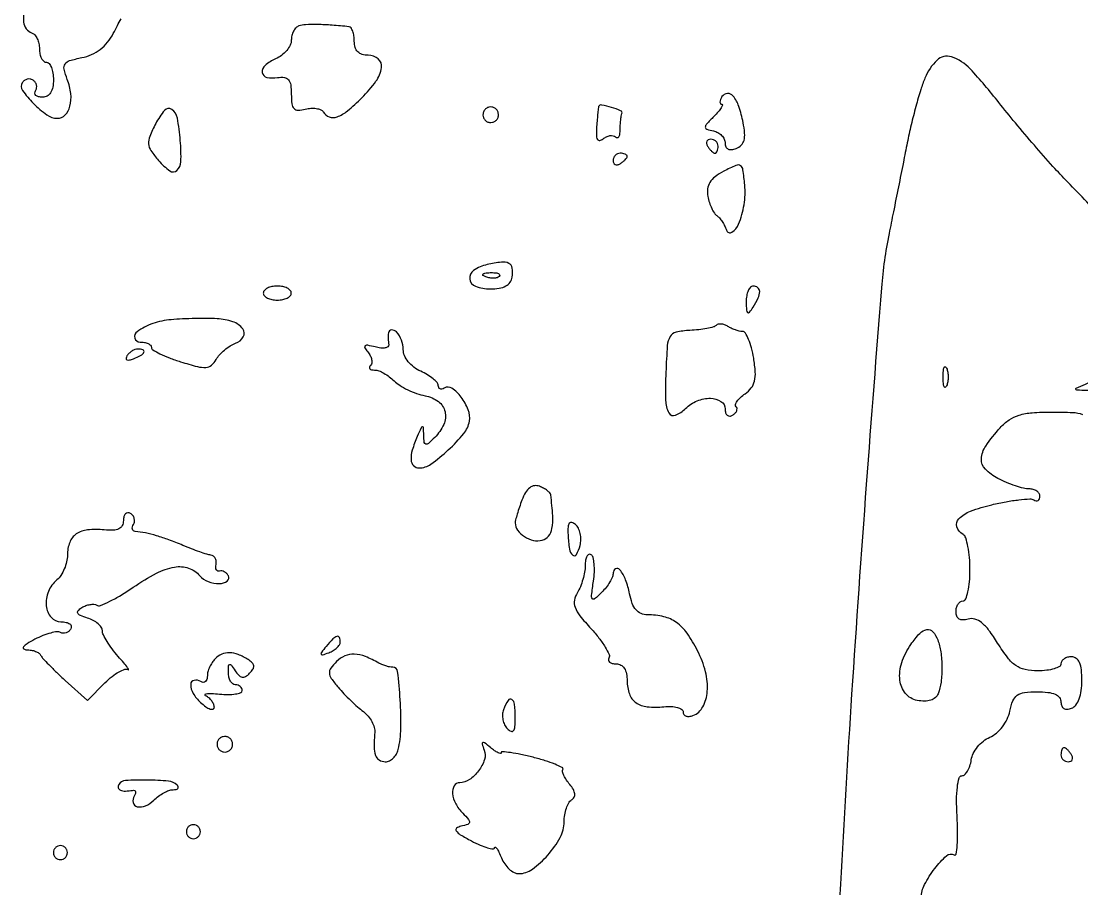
# Model space of a CAD drawing. Extents: x 0 to 5034, y 0 to 2560.
# Drawn here: x 1752.4 to 1904, y 840.8 to 964.9 of the extents above; entities that cross this region are included whole.
import ezdxf

# ---------------------------------------------------------------- set-up
doc = ezdxf.new("R2010")
doc.units = 0

msp = doc.modelspace()

# ---------------------------------------------------------------- linework, layer by layer
for points in [[(1752.996914, 968.230193, 0.071361), (1752.734789, 964.75078, 0.304347), (1753.945544, 963.184819, -0.138842), (1754.349312, 962.909965, -0.065602), (1754.690254, 962.373561, -0.057483), (1754.92172, 961.675864, -0.051418), (1755, 960.916667, 0.050201), (1755.073823, 960.183242, 0.070178), (1755.29375, 959.563021, 0.090315), (1755.61825, 959.145793, 0.184457), (1756, 959, -0.226478), (1756.382936, 958.817169, -0.074992), (1756.70625, 958.265625, -0.057076), (1756.926884, 957.457356, -0.038131), (1757, 956.5, -0.046667), (1756.900474, 955.435988, -0.093033), (1756.594098, 954.650894, -0.12462), (1756.097164, 954.173602, -0.130045), (1755.440983, 954, -0.06068), (1754.885513, 954.067661, -0.129571), (1754.50893, 954.273452, -0.191518), (1754.36763, 954.57792, -0.153598), (1754.457295, 954.930902, 0.100828), (1754.604475, 955.330874, 0.098348), (1754.585377, 955.760315, 0.097513), (1754.403043, 956.152776, 0.097277), (1754.08541, 956.447214, 0.100061), (1753.678771, 956.597548, 0.09818), (1753.242754, 956.579629, 0.097701), (1752.844863, 956.396382, 0.098025), (1752.546924, 956.075925, 0.301191), (1752.581663, 954.974273, 0.041197), (1754.138263, 953.122338, 0.042795), (1756.068723, 951.483278, 0.155845), (1757.581573, 951, 0.204081), (1758.680706, 951.468122, 0.129996), (1759.365699, 952.701431, 0.091995), (1759.483503, 954.512002, 0.061282), (1758.986116, 956.536518, -0.031413), (1758.528954, 958.011701, -0.208726), (1758.659124, 958.752968, -0.177138), (1759.310228, 959.232483, -0.02169), (1761.057623, 959.661525, 0.055997), (1762.450921, 960.106719, 0.058545), (1763.688211, 960.845205, 0.057749), (1764.734472, 961.860609, 0.051983), (1765.563716, 963.123213, -0.001266), (1766.142908, 964.236331, -0.001832), (1766.660748, 965.216659, -0.000932)], [(1907.414947, 936.184616, 0.004675), (1901.960414, 941.866381, -0.010501), (1899.845068, 944.121878, -0.004911), (1897.196959, 947.125848, -0.004863), (1894.480458, 950.331614, -0.006795), (1892.119133, 953.25372, 0.020193), (1888.02697, 958.049042, 0.126732), (1885.341794, 959.777184, 0.279434), (1883.292904, 959.30774, 0.102833), (1881.559348, 956.75, 0.022745), (1880.963397, 955.092835, 0.008242), (1880.264615, 952.692187, 0.008154), (1879.584926, 950.035428, 0.00962), (1879.031478, 947.5, -0.00032), (1878.47479, 944.700831, -0.000166), (1877.776273, 941.20625, -0.000165), (1877.05635, 937.616921, -0.000251), (1876.428483, 934.5, 0.029991), (1875.344473, 926.769473, 0.001218), (1873.176855, 898.643622, 0.002374), (1871.084128, 868.681639, 0.003183), (1869.488951, 841.5, -0.003994), (1868.774628, 829.65658, -0.001269)], [(1881.033269, 839.564451, -0.115799), (1881.507641, 841.439773, -0.044191), (1882.963199, 843.727457, -0.0427), (1884.643772, 845.566778, -0.337321), (1885.722063, 845.668925, 0.530269), (1886.007977, 845.796235, 0.023994), (1886.171952, 847.06264, 0.022609), (1886.235921, 848.85995, 0.011915), (1886.161179, 851.092642, -0.013717), (1886.08882, 853.515214, -0.029285), (1886.193831, 855.384185, -0.034028), (1886.433917, 856.683555, -0.342541), (1886.841628, 857, 0.19049), (1887.255353, 857.163556, 0.07039), (1887.655356, 857.660938, 0.056893), (1887.983117, 858.388827, 0.042113), (1888.180449, 859.25, -0.081637), (1888.473708, 860.184793, -0.053794), (1889.087247, 861.132812, -0.052693), (1889.90802, 861.950695, -0.067896), (1890.81869, 862.5, 0.074045), (1891.772139, 863.091141, 0.053525), (1892.63585, 863.998006, 0.052268), (1893.307822, 865.094901, 0.061477), (1893.69369, 866.25, -0.045314), (1894.131452, 867.716078, -0.14594), (1894.757274, 868.505088, -0.124312), (1895.778625, 868.89308, -0.02893), (1897.625, 869, -0.027497), (1899.14129, 868.916549, -0.075259), (1900.175479, 868.641214, -0.124344), (1900.777081, 868.176376, -0.167934), (1901, 867.531385, 0.094119), (1901.106211, 866.972145, 0.166113), (1901.407358, 866.617923, 0.151899), (1901.885039, 866.503306, 0.075244), (1902.5, 866.638374, 0.140603), (1903.120783, 867.106176, 0.071188), (1903.597068, 867.970794, 0.056009), (1903.900413, 869.161436, 0.034405), (1904, 870.606989, 0.026943), (1903.916766, 872.150476, 0.07728), (1903.639479, 873.184498, 0.12907), (1903.165576, 873.779028, 0.161662), (1902.5, 874, 0.064853), (1901.926543, 873.925306, 0.082425), (1901.440625, 873.70625, 0.098894), (1901.115568, 873.381354, 0.148195), (1901, 873, -0.269155), (1900.776499, 872.614888, -0.056254), (1900.030927, 872.29375, -0.044915), (1898.965005, 872.072621, -0.028704), (1897.701028, 872, -0.049213), (1895.873919, 872.180271, -0.10201), (1894.559574, 872.735982, -0.080811), (1893.386661, 873.861092, -0.022731), (1891.951028, 875.96194, 0.021405), (1890.714809, 877.781309, 0.061603), (1889.662542, 878.882524, 0.098568), (1888.69781, 879.395335, 0.147505), (1887.75, 879.394552, -0.060935), (1886.991388, 879.262765, -0.147474), (1886.444699, 879.398028, -0.171553), (1886.115016, 879.792947, -0.089188), (1886, 880.432612, -0.061935), (1886.074524, 881.031939, -0.08029), (1886.29375, 881.53958, -0.097848), (1886.618616, 881.879355, -0.154397), (1887, 882, 0.308946), (1887.388352, 882.26528, 0.037703), (1887.70625, 883.304539, 0.03416), (1887.927706, 884.738865, 0.021227), (1888, 886.440983, 0.02093), (1887.926887, 888.186816, 0.027868), (1887.70625, 889.758975, 0.027581), (1887.388891, 891.000298, 0.179846), (1887, 891.5, -0.176816), (1886.136142, 892.596658, -0.279039), (1886.397764, 893.729091, -0.111718), (1888.075721, 894.821267, -0.030327), (1891.126176, 895.744385, -0.012807), (1893.153313, 896.171389, -0.017385), (1895.003223, 896.445736, -0.014376), (1896.529887, 896.573836, -0.153319), (1897.126176, 896.422019, 0.098616), (1897.459389, 896.297745, 0.175856), (1897.743314, 896.351693, 0.16962), (1897.93341, 896.577918, 0.090947), (1898, 896.940983, 0.144767), (1897.880568, 897.344833, 0.099384), (1897.544787, 897.688914, 0.083606), (1897.04272, 897.920794, 0.066558), (1896.45034, 898, -0.06257), (1895.66043, 898.099237, -0.018926), (1894.499339, 898.442941, -0.018637), (1893.214845, 898.930708, -0.019269), (1891.984751, 899.507886, -0.080217), (1890.194749, 900.833236, -0.207942), (1889.636218, 902.302271, -0.140687), (1890.257763, 904.139277, -0.031784), (1892.323326, 906.75, -0.059237), (1893.602746, 907.871168, -0.076199), (1895.009721, 908.549307, -0.056086), (1896.872169, 908.897792, -0.018231), (1899.674314, 909, -0.01035), (1902.699043, 908.937381, -0.079629), (1904.084289, 908.656115, -0.189981)]]:
    msp.add_lwpolyline(points, format="xyb")
for points in [[(1792.087565, 964.195855, 0.121805), (1791.671553, 963.932615, 0.068819), (1791.319472, 963.44646, 0.062146), (1791.08107, 962.823016, 0.06035), (1791, 962.153795, -0.114015), (1790.834707, 961.438347, -0.061767), (1790.339062, 960.677652, -0.056639), (1789.610452, 959.989588, -0.057612), (1788.75, 959.487128, 0.071589), (1787.257471, 958.558917, 0.250427), (1786.850121, 957.541202, 0.325441), (1787.483216, 956.84686, 0.090487), (1789.045448, 956.812858, -0.070357), (1790.009373, 956.83044, -0.191861), (1790.596828, 956.508475, -0.140755), (1790.912266, 955.784, -0.032756), (1791, 954.446227, 0.028689), (1791.079751, 953.057474, 0.159516), (1791.387736, 952.387859, 0.216123), (1791.971489, 952.142677, 0.056991), (1792.999004, 952.289489, -0.046215), (1793.805232, 952.422423, -0.054994), (1794.575304, 952.392509, -0.064046), (1795.198685, 952.21553, -0.15438), (1795.558021, 951.90612, 0.169011), (1796.434741, 951.193716, 0.176265), (1797.54701, 951.195316, 0.08667), (1799.029593, 952.050679, 0.022303), (1801.076923, 953.923077, 0.039431), (1803.099277, 956.292302, 0.119821), (1803.897325, 958.23791, 0.259842), (1803.436057, 959.472, 0.178011), (1802, 960, -0.072254), (1801.126841, 960.126841, -0.124864), (1800.5, 960.5, -0.124864), (1800.126841, 961.126841, -0.072254), (1800, 962, 0.035519), (1799.945106, 962.77177, 0.05101), (1799.779687, 963.436365, 0.063583), (1799.53797, 963.908852, 0.219168), (1799.25, 964.081242, 0.009024), (1796.821847, 964.300009, 0.013952), (1794.71773, 964.392446, 0.014669), (1793.032557, 964.369973, 0.069884)], [(1852.553851, 954.087132, 0.040773), (1852.340843, 953.669941, 0.088347), (1852.264526, 953.319345, 0.16528), (1852.331865, 953.093273, 0.243048), (1852.512412, 953, -0.500555), (1852.615187, 952.862712, -0.071012), (1852.443595, 952.485937, -0.037117), (1852.021035, 951.922337, -0.016967), (1851.392836, 951.25, 0.010274), (1850.35032, 950.163749, 0.179355), (1850.167563, 949.718352, 0.33514), (1850.378138, 949.418546, 0.030371), (1851.321407, 949.176676, -0.076053), (1851.962829, 948.948266, -0.075962), (1852.506913, 948.538461, -0.081618), (1852.87306, 948.015414, -0.112438), (1853, 947.458061, 0.10465), (1853.112859, 946.924745, 0.176238), (1853.426252, 946.598935, 0.143678), (1853.93092, 946.512033, 0.062965), (1854.596218, 946.675296, 0.106772), (1855.309582, 947.141799, 0.13044), (1855.704093, 947.831627, 0.08676), (1855.793068, 948.851785, 0.027834), (1855.577468, 950.362661, 0.031362), (1854.95675, 952.695074, 0.090019), (1854.152927, 954.158261, 0.235755), (1853.322787, 954.534801, 0.250022)], [(1771.618579, 950.229307, 0.02095), (1770.765289, 948.394747, 0.118841), (1770.598155, 947.338195, 0.131531), (1770.94027, 946.374864, 0.027918), (1772.039824, 944.954082, 0.054978), (1773.644084, 943.470011, 0.359438), (1774.661681, 943.524464, 0.204031), (1775.228281, 944.777448, 0.025944), (1775.138279, 947.803637, 0.025072), (1774.711167, 951.026865, 0.198939), (1773.910645, 952.263165, 0.385549), (1772.888438, 952.126868, 0.056314)], [(1818.552786, 952.08541, 0.099038), (1818.401684, 951.679226, 0.097945), (1818.417584, 951.244476, 0.097945), (1818.597789, 950.848514, 0.099038), (1818.91459, 950.552786, 0.099038), (1819.320774, 950.401684, 0.097945), (1819.755524, 950.417584, 0.097945), (1820.151486, 950.597789, 0.099038), (1820.447214, 950.91459, 0.099038), (1820.598316, 951.320774, 0.097945), (1820.582416, 951.755524, 0.097945), (1820.402211, 952.151486, 0.099038), (1820.08541, 952.447214, 0.099038), (1819.679226, 952.598316, 0.097945), (1819.244476, 952.582416, 0.097945), (1818.848514, 952.402211, 0.099038)], [(1834.918758, 952.661516, 0.090894), (1834.881375, 952.5338, 0.001362), (1834.802878, 951.7572, 0.003638), (1834.720562, 950.852494, 0.00239), (1834.638355, 949.809804, 0.020302), (1834.597779, 948.591776, 0.119597), (1834.751859, 947.976455, 0.33212), (1835.077371, 947.820795, 0.125012), (1835.561606, 948.051128, -0.060998), (1836.039829, 948.358248, -0.074285), (1836.547595, 948.515729, -0.088072), (1837.00551, 948.505081, -0.147674), (1837.342009, 948.324657, 0.207794), (1837.589508, 948.227052, 0.244364), (1837.806715, 948.349535, 0.107049), (1837.954785, 948.737347, 0.037878), (1838, 949.333333, -0.013387), (1838.018373, 950.019431, -0.013436), (1838.073437, 950.702726, -0.013365), (1838.153318, 951.295232, -0.051055), (1838.25, 951.654671, 0.40185), (1838.072459, 952.075277, 0.028424), (1836.759604, 952.55502, 0.027663), (1835.37923, 952.890191, 0.333513)], [(1850.5, 947, 0.029505), (1850.768994, 946.617226, 0.035638), (1851.066025, 946.29375, 0.038439), (1851.34829, 946.065539, 0.151918), (1851.559017, 946, 0.210953), (1851.727648, 946.07446, 0.081139), (1851.870461, 946.29375, 0.061769), (1851.967655, 946.617151, 0.042167), (1852, 947, 0.105053), (1851.918938, 947.381556, 0.099167), (1851.688914, 947.70625, 0.09642), (1851.345238, 947.923877, 0.093332), (1850.940983, 948, 0.108972), (1850.586039, 947.921712, 0.182303), (1850.3746, 947.70625, 0.161196), (1850.343488, 947.3821, 0.082592)], [(1837, 944.940983, 0.108972), (1837.078288, 944.586039, 0.182303), (1837.29375, 944.3746, 0.161196), (1837.6179, 944.343488, 0.082592), (1838, 944.5, 0.029505), (1838.382774, 944.768994, 0.035638), (1838.70625, 945.066025, 0.038439), (1838.934461, 945.34829, 0.151918), (1839, 945.559017, 0.210953), (1838.92554, 945.727648, 0.081139), (1838.70625, 945.870461, 0.061769), (1838.382849, 945.967655, 0.042167), (1838, 946, 0.105053), (1837.618444, 945.918938, 0.099167), (1837.29375, 945.688914, 0.09642), (1837.076123, 945.345238, 0.093332)], [(1852.807742, 943.415325, 0.039538), (1851.568417, 942.631388, 0.091169), (1850.823016, 941.824672, 0.110899), (1850.497224, 940.912914, 0.078295), (1850.534316, 939.821812, 0.030612), (1850.758992, 938.947232, 0.03173), (1851.086702, 938.11738, 0.03347), (1851.461889, 937.44102, 0.10449), (1851.82663, 937.073495, -0.070892), (1852.196042, 936.747844, -0.031767), (1852.585229, 936.228621, -0.030648), (1852.933588, 935.617974, -0.036387), (1853.182502, 935.002663, 0.489299), (1853.98237, 934.711567, 0.157159), (1854.935859, 935.848292, 0.057259), (1855.714194, 938.641096, 0.062173), (1855.807841, 941.459345, 0.012038), (1855.556684, 943.632856, 0.216783), (1855.189743, 944.21031, 0.254554), (1854.549295, 944.261166, 0.016426)], [(1818.987452, 930.071608, 0.089676), (1817.057926, 929.249971, 0.285132), (1816.493783, 928.032224, 0.28103), (1817.333954, 926.970905, 0.088544), (1819.412009, 926.6, 0.038263), (1820.722788, 926.700456, 0.085076), (1821.669286, 927.016977, 0.115969), (1822.274599, 927.5515, 0.118244), (1822.572942, 928.296029, 0.074146), (1822.569981, 929.587149, 0.244894), (1822.083839, 930.252995, 0.147243), (1821.029333, 930.431214, 0.024688)], [(1820.729167, 928.395833, -0.126455), (1820.402231, 928.202593, -0.060344), (1819.916927, 928.123424, -0.05415), (1819.359369, 928.160852, -0.051402), (1818.8125, 928.316886, -0.054073), (1818.395823, 928.538436, -0.470617), (1818.37858, 928.720685, -0.168741), (1818.670344, 928.862007, -0.018894), (1819.416667, 928.921053, -0.028489), (1820.112848, 928.910055, -0.077125), (1820.592839, 928.799335, -0.208169), (1820.77538, 928.614691, -0.296942)], [(1787, 926, 0.191087), (1787.151477, 925.618118, 0.088204), (1787.5875, 925.29375, 0.068025), (1788.234582, 925.073693, 0.048028), (1789, 925, 0.048028), (1789.765418, 925.073693, 0.068025), (1790.4125, 925.29375, 0.088204), (1790.848523, 925.618118, 0.191087), (1791, 926, 0.191087), (1790.848523, 926.381882, 0.088204), (1790.4125, 926.70625, 0.068025), (1789.765418, 926.926307, 0.048028), (1789, 927, 0.048028), (1788.234582, 926.926307, 0.068025), (1787.5875, 926.70625, 0.088204), (1787.151477, 926.381882, 0.191087)], [(1856.015313, 924.75, 0.011293), (1856.050422, 923.555791, 0.220444), (1856.218347, 923.237851, 0.409657), (1856.479509, 923.271114, 0.023197), (1857, 924, 0.031558), (1857.729028, 925.301377, 0.112355), (1857.939692, 926.227035, 0.234725), (1857.667076, 926.775753, 0.163584), (1857, 927, 0.210568), (1856.618823, 926.832025, 0.082215), (1856.298248, 926.339062, 0.062416), (1856.082804, 925.611405, 0.042523)], [(1773.826112, 922.194172, 0.062087), (1771.205193, 921.643574, 0.073039), (1768.953297, 920.480066, 0.314738), (1768.631905, 919.566365, 0.33672), (1769.377555, 919, -0.044673), (1769.99861, 918.9444, -0.064524), (1770.523407, 918.777772, -0.084417), (1770.878176, 918.53258, -0.202089), (1771, 918.243479, 0.263946), (1771.204837, 917.882483, 0.020087), (1772.226889, 917.326275, 0.023472), (1773.576174, 916.737778, 0.015458), (1775.176645, 916.183433, 0.011641), (1777.578997, 915.494608, 0.079886), (1778.798953, 915.376486, 0.160526), (1779.593592, 915.695022, 0.090498), (1780.262049, 916.503771, -0.056957), (1780.746227, 917.176279, -0.034675), (1781.45429, 917.854242, -0.034406), (1782.260618, 918.436703, -0.050663), (1783.044614, 918.8208, 0.175578), (1784.13035, 919.738883, 0.300689), (1784.05861, 920.877566, 0.149796), (1782.64431, 921.900803, 0.068514), (1780.385203, 922.340254, 0.013079), (1779.018737, 922.380103, 0.006317), (1777.268324, 922.363238, 0.006259), (1775.443348, 922.299729, 0.008938)], [(1804.881579, 920.309017, 0.027366), (1804.847673, 919.935902, 0.015289), (1804.845241, 919.479804, 0.015217), (1804.871025, 919.017162, 0.023832), (1804.924169, 918.622231, -0.281878), (1804.813109, 918.334258, -0.121919), (1804.421084, 918.163603, -0.070185), (1803.779309, 918.145762, -0.035873), (1802.985439, 918.293557, 0.015035), (1801.934909, 918.534782, 0.200736), (1801.554727, 918.457491, 0.400292), (1801.497102, 918.190418, 0.035944), (1801.934173, 917.579316, -0.054018), (1802.286413, 917.047265, -0.069199), (1802.481374, 916.493801, -0.084569), (1802.496919, 916.004648, -0.163543), (1802.324657, 915.657991, 0.125052), (1802.176146, 915.408306, 0.258099), (1802.223642, 915.193285, 0.160209), (1802.474879, 915.04591, 0.053247), (1802.904762, 915, -0.091405), (1803.488294, 914.892426, -0.035684), (1804.234217, 914.54495, -0.033838), (1805.007817, 914.043699, -0.03572), (1805.691964, 913.450893, 0.056772), (1806.490777, 912.815457, 0.027799), (1807.631864, 912.187667, 0.027158), (1808.904531, 911.659933, 0.035362), (1810.120536, 911.325893, -0.109692), (1812.014265, 910.489489, -0.179195), (1812.967488, 909.040111, -0.164359), (1812.787179, 907.218803, -0.090474), (1811.5, 905.357143, -0.013253), (1810.607896, 904.511117, -0.237917), (1810.238286, 904.410714, -0.322217), (1810.012024, 904.655809, -0.020871), (1809.929715, 905.678571, 0.007535), (1809.871022, 906.771734, 0.45013), (1809.731262, 906.879347, 0.24412), (1809.540802, 906.728877, 0.004357), (1809, 905.5, 0.028254), (1808.287634, 903.544602, 0.087317), (1808.121779, 902.153643, 0.177572), (1808.475073, 901.33405, 0.206174), (1809.25, 901.001221, 0.155983), (1810.953909, 901.547876, 0.032), (1813.434193, 903.569636, 0.032852), (1815.648722, 905.912539, 0.133204), (1816.454133, 907.684066, 0.13356), (1816.283391, 909.324829, 0.069952), (1815.275695, 911.130952, 0.079848), (1813.958401, 912.39014, 0.297614), (1812.866353, 912.417402, -0.080405), (1812.535227, 912.280086, -0.158684), (1812.254491, 912.303185, -0.183864), (1812.068123, 912.480499, -0.112122), (1812, 912.780468, 0.184244), (1811.839646, 913.200865, 0.039559), (1811.265625, 913.749639, 0.036357), (1810.457176, 914.316073, 0.027745), (1809.5, 914.818046, -0.05657), (1808.518195, 915.407297, -0.059773), (1807.713595, 916.192137, -0.065503), (1807.180386, 917.066511, -0.104576), (1807, 917.919544, 0.092682), (1806.749469, 919.259502, 0.089153), (1806.03035, 920.439006, 0.230544), (1805.335765, 920.726376, 0.355022)], [(1851.722413, 921.38908, -0.13205), (1851.32964, 921.162721, -0.017588), (1850.388175, 920.947178, -0.019356), (1849.22947, 920.770651, -0.015159), (1847.96186, 920.666266, 0.039292), (1845.988278, 920.407463, 0.212935), (1845.135485, 919.787589, 0.113394), (1844.740856, 918.497402, 0.008032), (1844.532757, 914.713945, 0.014825), (1844.495327, 910.661127, 0.119041), (1844.966661, 908.870465, 0.382348), (1845.901847, 908.533271, 0.100602), (1847.347952, 909.490809, -0.098424), (1848.993436, 910.590606, -0.100785), (1850.920414, 910.965352, -0.141002), (1852.407597, 910.523223, -0.255786), (1853, 909.440983, 0.071554), (1853.078801, 908.893156, 0.147104), (1853.313294, 908.533553, 0.189169), (1853.661159, 908.415595, 0.127326), (1854.066531, 908.541119, 0.060998), (1854.433079, 908.834764, 0.095267), (1854.655219, 909.171195, 0.127356), (1854.700921, 909.494888, 0.169679), (1854.572893, 909.760441, -0.275966), (1854.494824, 910.070222, -0.078804), (1854.718958, 910.535472, -0.055374), (1855.190635, 911.076679, -0.033084), (1855.856759, 911.612223, 0.074237), (1856.737256, 912.447777, 0.107127), (1857.202566, 913.411188, 0.076454), (1857.312452, 914.717982, 0.023108), (1857.083434, 916.701918, 0.023651), (1856.775447, 918.158112, 0.035423), (1856.358656, 919.388812, 0.038772), (1855.901991, 920.2771, 0.256102), (1855.483037, 920.515313, -0.053331), (1855.027042, 920.571285, -0.025942), (1854.462552, 920.733956, -0.025388), (1853.886687, 920.966108, -0.033331), (1853.38948, 921.238126, 0.055166), (1852.92339, 921.467326, 0.064213), (1852.44169, 921.574313, 0.074788), (1852.01787, 921.549281, 0.145286)], [(1767.507079, 917.011454, 0.1144), (1767.393111, 916.674071, 0.32948), (1767.512472, 916.474315, 0.155351), (1767.868281, 916.443138, 0.036408), (1768.448062, 916.618443, 0.029964), (1769.51997, 917.105273, 0.168622), (1769.942608, 917.558518, 0.444011), (1769.798253, 917.882327, 0.079093), (1769.059017, 918, 0.088797), (1768.65395, 917.927491, 0.053277), (1768.21498, 917.709615, 0.051183), (1767.810572, 917.389589, 0.061454)], [(1884.662281, 912.75, -0.174857), (1884.474999, 912.540618, -0.447206), (1884.306058, 912.601562, -0.078554), (1884.189089, 913.10856, -0.017491), (1884.157895, 914, -0.017491), (1884.189089, 914.89144, -0.078554), (1884.306058, 915.398438, -0.447206), (1884.474999, 915.459382, -0.174857), (1884.662281, 915.25, -0.057986), (1884.818615, 914.679992, -0.037979), (1884.87034, 914, -0.037979), (1884.818615, 913.320008, -0.057986)], [(1907, 913, -0.213708), (1906.831198, 912.623102, -0.084397), (1906.339062, 912.314396, -0.063338), (1905.611453, 912.116676, -0.042539), (1904.75, 912.070285, -0.003386), (1903.261086, 912.12689, -0.326773), (1903.104278, 912.252774, -0.368608), (1903.185338, 912.423348, -0.003751), (1904.5, 913, -0.001455), (1905.284381, 913.334359, -0.002049), (1905.985937, 913.627618, -0.001191), (1906.579165, 913.871091, -0.028259), (1906.75, 913.929715, -0.352125), (1906.846243, 913.888676, -0.057039), (1906.926563, 913.685604, -0.042003), (1906.982054, 913.378436, -0.023697)], [(1823.967987, 896.4158, 0.008754), (1823.597373, 895.387148, 0.010352), (1823.284346, 894.401811, 0.009309), (1823.053694, 893.562792, 0.062497), (1823, 893.1349, 0.16014), (1823.341739, 892.095261, 0.092458), (1824.313712, 891.187526, 0.08728), (1825.607654, 890.651517, 0.119155), (1826.864758, 890.674884, 0.161841), (1827.76462, 891.260181, 0.122436), (1828.258632, 892.338597, 0.06285), (1828.36796, 894.147448, 0.015129), (1828.081242, 897.143011, 0.156532), (1827.947357, 897.43021, 0.043093), (1827.573836, 897.76983, 0.0391), (1827.060347, 898.101578, 0.032271), (1826.467987, 898.373911, 0.125562), (1825.738659, 898.459332, 0.13359), (1825.076619, 898.180336, 0.09518), (1824.486418, 897.502735, 0.040888)], [(1767, 893.48365, -0.112558), (1766.832646, 892.74966, -0.168416), (1766.373393, 892.287319, -0.108027), (1765.5494, 892.085823, -0.032291), (1764.249399, 892.137788, 0.0507), (1761.884923, 892.145352, 0.125575), (1760.268113, 891.558913, 0.154195), (1759.329034, 890.366298, 0.090505), (1759, 888.563428, -0.056318), (1758.889369, 887.584343, -0.043376), (1758.559375, 886.560274, -0.044511), (1758.074601, 885.645682, -0.075572), (1757.5, 885, 0.123073), (1756.277471, 883.334341, 0.120869), (1755.971537, 881.277684, 0.153976), (1756.657332, 879.64861, 0.220154), (1758.059017, 879, -0.048138), (1758.807859, 878.927737, -0.106696), (1759.332411, 878.702866, -0.184801), (1759.554444, 878.369628, -0.196428), (1759.489919, 877.983688, -0.079901), (1759.18756, 877.63407, -0.091258), (1758.803433, 877.416026, -0.100756), (1758.398657, 877.361691, -0.122146), (1758.03498, 877.478381, 0.172665), (1757.538973, 877.58494, 0.03232), (1756.61265, 877.402022, 0.031203), (1755.507434, 877.033358, 0.024102), (1754.354078, 876.500854, 0.016312), (1753.233957, 875.869359, 0.088604), (1752.713253, 875.410152, 0.430031), (1752.751662, 875.139401, 0.154699), (1753.166667, 875.006161, -0.04165), (1753.829712, 874.948365, -0.047458), (1754.444484, 874.781497, -0.053506), (1754.92688, 874.538396, -0.143022), (1755.176258, 874.25, 0.078375), (1755.46256, 873.818005, 0.007177), (1756.34907, 872.877899, 0.009138), (1757.448921, 871.785277, 0.007034), (1758.687256, 870.63221), (1761.85533, 867.764421), (1764.367059, 870.27615, -0.027311), (1765.388245, 871.191481, -0.04103), (1766.379083, 871.860901, -0.04829), (1767.212581, 872.228777, -0.252802), (1767.689394, 872.143939, 0.765648), (1767.74437, 872.184494, 0.067984), (1767.600947, 872.442465, 0.014288), (1767.062819, 873.11927, 0.004964), (1766.25, 874.064451, -0.019786), (1765.388658, 875.128269, -0.023152), (1764.660938, 876.204055, -0.022947), (1764.137104, 877.157101, -0.114669), (1764, 877.747064, 0.15678), (1763.846529, 878.224478, 0.062333), (1763.373687, 878.735549, 0.053535), (1762.683638, 879.200337, 0.044644), (1761.867872, 879.541936, -0.022362), (1760.852267, 879.91502, -0.173107), (1760.484429, 880.250608, -0.323515), (1760.534013, 880.609267, -0.063602), (1761.070126, 881.04334, -0.048667), (1761.639091, 881.322629, -0.050482), (1762.244403, 881.482477, -0.055775), (1762.795048, 881.507752, -0.122611), (1763.19385, 881.380194, 0.238698), (1763.717898, 881.33557, 0.018152), (1765.055155, 881.932718, 0.021858), (1766.663811, 882.811506, 0.014736), (1768.421771, 883.946177, -0.028757), (1771.732952, 885.954207, -0.079113), (1774.309417, 886.835976, -0.123768), (1776.324778, 886.685682, -0.140247), (1777.921243, 885.594896, 0.131751), (1779.1045, 884.757143, 0.08878), (1780.742442, 884.464179, 0.160235), (1781.831107, 884.822385, 0.376419), (1782, 885.595329, 0.071471), (1781.752654, 885.922321, 0.074647), (1781.426562, 886.160815, 0.082027), (1781.074255, 886.277085, 0.119775), (1780.75, 886.25, -0.173424), (1780.486738, 886.255709, -0.182789), (1780.29375, 886.427273, -0.11668), (1780.208463, 886.761, -0.055691), (1780.25, 887.204545, 0.081382), (1780.269855, 887.674369, 0.098333), (1780.132812, 888.093223, 0.109531), (1779.861822, 888.395769, 0.124039), (1779.5, 888.53834, -0.043935), (1778.936668, 888.662154, -0.007836), (1777.9125, 889.001363, -0.008416), (1776.721888, 889.439125, -0.007505), (1775.5, 889.93309, 0.011241), (1773.49516, 890.726201, 0.01746), (1771.729597, 891.309937, 0.020067), (1770.144809, 891.704933, 0.027468), (1768.690983, 891.923489, -0.14425), (1768.430274, 892.027866, -0.170504), (1768.288618, 892.250977, -0.127809), (1768.296987, 892.569073, -0.068364), (1768.457295, 892.930902, 0.108373), (1768.598899, 893.334197, 0.099685), (1768.565079, 893.77286, 0.095498), (1768.360589, 894.179369, 0.090427), (1768.016312, 894.489919, 0.145257), (1767.630679, 894.594605, 0.191546), (1767.298542, 894.453425, 0.134797), (1767.074191, 894.063749, 0.063688)], [(1830.545697, 891.447429, 0.025936), (1830.740894, 889.412023, 0.176678), (1831.214418, 888.539477, 0.481984), (1831.759891, 888.6356, 0.060656), (1832.269762, 889.923569, 0.06119), (1832.382434, 890.762215, 0.056856), (1832.29388, 891.625097, 0.060886), (1832.028295, 892.381964, 0.105128), (1831.616362, 892.903428, 0.088563), (1831.081051, 893.207132, 0.330317), (1830.732984, 893.099969, 0.14806), (1830.547016, 892.574364, 0.022463)], [(1833, 887.045448, -0.043757), (1832.918977, 886.121381, -0.026773), (1832.671008, 885.054885, -0.026729), (1832.30919, 884.016969, -0.042369), (1831.880028, 883.179502, 0.096265), (1831.467496, 882.104142, 0.134894), (1831.56336, 881.085133, 0.077943), (1832.25513, 879.870011, 0.01676), (1833.833078, 878.021613, -0.01927), (1834.973259, 876.672361, -0.028704), (1835.85298, 875.40203, -0.027956), (1836.423881, 874.337846, -0.2527), (1836.394033, 873.828542, 0.179933), (1836.33127, 873.514926, 0.187862), (1836.490347, 873.243384, 0.114927), (1836.880077, 873.059613, 0.052991), (1837.440983, 873, -0.128876), (1838.092766, 872.829164, -0.12305), (1838.590329, 872.35857, -0.093543), (1838.899028, 871.58979, -0.048862), (1839, 870.559017, 0.085323), (1839.322448, 868.68319, 0.155426), (1840.2527, 867.456578, 0.12923), (1841.864633, 866.856226, 0.051045), (1844.249399, 866.862212, -0.035864), (1845.303137, 866.896802, -0.057353), (1846.192011, 866.75931, -0.079175), (1846.796682, 866.484871, -0.251807), (1847, 866.106751, 0.157446), (1847.113924, 865.753931, 0.152009), (1847.414115, 865.52835, 0.112572), (1847.870396, 865.474014, 0.065276), (1848.409753, 865.603742, 0.180486), (1849.820349, 866.849779, 0.105367), (1850.452123, 869.045378, 0.080238), (1850.197452, 871.870103, 0.055481), (1849.062068, 874.878336, 0.035035), (1847.553596, 877.384696, 0.084859), (1846.037201, 878.914069, 0.097746), (1844.2408, 879.728116, 0.057714), (1841.893213, 880, -0.101733), (1840.980943, 880.187557, -0.116696), (1840.267546, 880.716363, -0.088195), (1839.732088, 881.641573, -0.037846), (1839.345838, 883.020809, 0.041769), (1838.77641, 884.994483, 0.076316), (1837.950365, 886.448274, 0.359894), (1837.356605, 886.575342, 0.27964), (1837, 885.987588, -0.10082), (1836.888621, 885.440836, -0.033298), (1836.51669, 884.705901, -0.031597), (1835.984345, 883.924828, -0.031006), (1835.35469, 883.211833, -0.016395), (1834.354801, 882.275451, -0.442121), (1834.032099, 882.311987, -0.189347), (1833.911453, 882.782069, -0.005673), (1834.187959, 884.82729, 0.02547), (1834.310266, 886.113602, 0.034397), (1834.281183, 887.281484, 0.036742), (1834.126176, 888.200381, 0.196641), (1833.833269, 888.603045, 0.255543), (1833.518445, 888.619809, 0.159426), (1833.244773, 888.357934, 0.084089), (1833.059184, 887.804303, 0.038936)], [(1883.393011, 876.418213, -0.058619), (1883.826228, 874.716661, -0.031211), (1883.977977, 872.546159, -0.031235), (1883.859046, 870.387924, -0.062308), (1883.4499, 868.730037, -0.123678), (1883.050756, 868.161996, -0.100562), (1882.400211, 867.796631, -0.079296), (1881.518994, 867.660728, -0.045942), (1880.4499, 867.764826, -0.175005), (1878.785682, 868.751997, -0.145487), (1877.97978, 870.658338, -0.108702), (1878.246483, 873.175979, -0.072355), (1879.556704, 875.777494, -0.035298), (1880.834719, 877.35281, -0.164758), (1881.850508, 877.897323, -0.262403), (1882.692306, 877.59219, -0.086063)], [(1795.981001, 875.477108, 0.008807), (1795.292701, 874.617386, 0.27071), (1795.258808, 874.355597, 0.389672), (1795.458284, 874.264678, 0.012731), (1796.358556, 874.584097, 0.0442), (1796.986565, 874.891147, 0.05126), (1797.517826, 875.291272, 0.058677), (1797.882557, 875.719384, 0.148172), (1798, 876.106989, 0.097466), (1797.870501, 876.765008, 0.389178), (1797.530548, 876.925, 0.127361), (1796.946872, 876.562498, 0.017238)], [(1780.097244, 873.697244, 0.052939), (1779.677202, 873.17741, 0.03845), (1779.322315, 872.523104, 0.0391), (1779.07965, 871.841347, 0.066045), (1779, 871.240983, -0.071667), (1778.931207, 870.763504, -0.147268), (1778.726548, 870.45018, -0.189115), (1778.422928, 870.34756, -0.127101), (1778.069098, 870.457295, 0.189512), (1777.098263, 870.632948, 0.353717), (1776.616982, 870.056004, 0.139938), (1776.963375, 868.768356, 0.073726), (1778.023581, 867.478659, 0.02831), (1778.783317, 866.865598, 0.068695), (1779.419427, 866.530235, 0.162949), (1779.821578, 866.520201, 0.329361), (1780, 866.761679, 0.100898), (1779.90764, 867.214711, 0.061354), (1779.632812, 867.689424, 0.057884), (1779.227992, 868.112815, 0.064236), (1778.75, 868.415083, -0.357831), (1778.665612, 868.590702, -0.310406), (1778.821875, 868.730409, -0.044393), (1779.575048, 868.759676, -0.012462), (1780.75, 868.671609, 0.023821), (1781.995768, 868.606641, 0.039419), (1783.045312, 868.684795, 0.048262), (1783.790305, 868.874685, 0.316135), (1784, 869.173193, 0.12019), (1783.923085, 869.488543, 0.100702), (1783.70625, 869.757125, 0.09189), (1783.381947, 869.93751, 0.081264), (1783, 870, -0.17131), (1782.619685, 870.134243, -0.095191), (1782.298248, 870.514063, -0.075283), (1782.083567, 871.080555, -0.055234), (1782.015313, 871.75, -0.0118), (1782.046791, 872.722757, -0.323507), (1782.199286, 872.910676, -0.316019), (1782.429374, 872.826986, -0.011499), (1782.973672, 872.008359, 0.048427), (1783.483518, 871.352181, 0.161399), (1783.957853, 871.097086, 0.179255), (1784.457946, 871.188789, 0.062405), (1785.045492, 871.645492, 0.053959), (1785.51452, 872.228373, 0.170496), (1785.628117, 872.709144, 0.172782), (1785.415727, 873.151187, 0.055714), (1784.837132, 873.609012, 0.045203), (1783.402037, 874.333912, 0.089936), (1782.157725, 874.583561, 0.109371), (1781.068645, 874.363627, 0.092325)], [(1797.481513, 873.338656, 0.03719), (1796.645719, 872.368339, 0.175886), (1796.440207, 871.67586, 0.140706), (1796.706082, 870.922537, 0.021019), (1797.702574, 869.64094, 0.014795), (1798.521815, 868.730121, 0.010205), (1799.500052, 867.746219, 0.010299), (1800.480474, 866.837835, 0.020652), (1801.297603, 866.169748, -0.05702), (1801.973122, 865.530265, -0.050365), (1802.51935, 864.728811, -0.053249), (1802.863572, 863.894231, -0.095926), (1802.932449, 863.159953, 0.022084), (1802.823498, 861.128322, 0.089115), (1803.030703, 859.90914, 0.168053), (1803.563243, 859.24938, 0.140591), (1804.432612, 859, 0.112391), (1805.011401, 859.131766, 0.077627), (1805.567062, 859.514063, 0.072054), (1806.015778, 860.081181, 0.072945), (1806.282815, 860.75, 0.053996), (1806.660339, 863.721883, 0.021236), (1806.561166, 867.853585, 0.012316), (1806.193283, 871.880914, 0.375031), (1805.5, 872.510742, -0.043916), (1805.044844, 872.559932, -0.024055), (1804.5, 872.695305, -0.023801), (1803.955878, 872.887306, -0.034799), (1803.5, 873.111121, 0.03847), (1801.588042, 874.03247, 0.083786), (1799.99873, 874.362871, 0.107978), (1798.653978, 874.121867, 0.098552)], [(1821.335833, 866.432783, 0.078522), (1821.190333, 865.749087, 0.061901), (1821.24385, 864.99318, 0.06262), (1821.478836, 864.282667, 0.085436), (1821.867217, 863.732783, 0.085285), (1822.399692, 863.356457, 0.362202), (1822.75, 863.445878, 0.139509), (1822.9538, 864.006563, 0.017854), (1823, 865.3, 0.023065), (1822.911863, 867.209636, 0.223857), (1822.511203, 867.889246, 0.433661), (1821.980291, 867.770123, 0.04135)], [(1780.552786, 862.08541, 0.099038), (1780.401684, 861.679226, 0.097945), (1780.417584, 861.244476, 0.097945), (1780.597789, 860.848514, 0.099038), (1780.91459, 860.552786, 0.099038), (1781.320774, 860.401684, 0.097945), (1781.755524, 860.417584, 0.097945), (1782.151486, 860.597789, 0.099038), (1782.447214, 860.91459, 0.099038), (1782.598316, 861.320774, 0.097945), (1782.582416, 861.755524, 0.097945), (1782.402211, 862.151486, 0.099038), (1782.08541, 862.447214, 0.099038), (1781.679226, 862.598316, 0.097945), (1781.244476, 862.582416, 0.097945), (1780.848514, 862.402211, 0.099038)], [(1818.574235, 860.667142, -0.173475), (1818.605522, 859.299731, -0.080972), (1817.772338, 857.708072, -0.079494), (1816.455458, 856.435459, -0.153604), (1815.071429, 856, 0.265277), (1814.286008, 855.551748, 0.159148), (1814.047126, 854.473019, 0.098313), (1814.49154, 853.003706, 0.074057), (1815.498411, 851.644447, -0.016811), (1816.327307, 850.757857, -0.216004), (1816.45511, 850.33375, -0.286846), (1816.206293, 850.033179, -0.027575), (1815.248411, 849.772716, 0.10663), (1814.623832, 849.491682, 0.410051), (1814.563587, 849.111698, 0.104076), (1815.154453, 848.569636, 0.011723), (1816.75, 847.674017, 0.018353), (1818.001367, 847.067456, 0.033889), (1819.063932, 846.683325, 0.043393), (1819.833017, 846.533493, 0.421302), (1820.063386, 846.72432, -0.534659), (1820.177478, 846.787732, -0.129523), (1820.373817, 846.611206, -0.036395), (1820.678575, 846.06396, -0.013295), (1821.031162, 845.25, 0.055883), (1821.494377, 844.389529, 0.057291), (1822.13333, 843.660938, 0.063367), (1822.842862, 843.165211, 0.121408), (1823.51323, 843, 0.159101), (1825.459698, 843.635454, 0.054969), (1827.669489, 845.657002, 0.054714), (1829.430975, 848.173493, 0.126008), (1830, 850.395528, -0.038702), (1830.077463, 851.394802, -0.042048), (1830.308014, 852.341938, -0.046149), (1830.645528, 853.10788, -0.128179), (1831.048558, 853.530011, 0.128387), (1831.417394, 853.916643, 0.155991), (1831.514937, 854.405415, 0.105313), (1831.312668, 855.010995, 0.04015), (1830.798558, 855.742722, -0.02794), (1830.324025, 856.384268, -0.03722), (1829.972368, 857.018013, -0.040869), (1829.773371, 857.562339, -0.192139), (1829.809503, 857.886945, 0.421885), (1829.719749, 858.169122, 0.018814), (1828.688735, 858.637928, 0.02209), (1827.285925, 859.142004, 0.012755), (1825.559503, 859.62964, 0.010038), (1823.810871, 860.038518, 0.017313), (1822.339354, 860.2987, 0.011929), (1821.176514, 860.434816, 0.441623), (1821, 860.273945, -0.462331), (1820.882275, 860.173843, -0.07352), (1820.55265, 860.278785, -0.040404), (1820.061997, 860.57008, -0.019051), (1819.477108, 861.018999, 0.008737), (1818.618983, 861.706218, 0.263181), (1818.355054, 861.744243, 0.397249), (1818.262426, 861.548975, 0.013269)], [(1901, 860, 0.105053), (1901.081062, 859.618444, 0.099167), (1901.311086, 859.29375, 0.09642), (1901.654762, 859.076123, 0.093332), (1902.059017, 859, 0.108972), (1902.413961, 859.078288, 0.182303), (1902.6254, 859.29375, 0.161196), (1902.656512, 859.6179, 0.082592), (1902.5, 860, 0.029505), (1902.231006, 860.382774, 0.035638), (1901.933975, 860.70625, 0.038439), (1901.65171, 860.934461, 0.151918), (1901.440983, 861, 0.210953), (1901.272352, 860.92554, 0.081139), (1901.129539, 860.70625, 0.061769), (1901.032345, 860.382849, 0.042167)], [(1766.344719, 855.75, 0.207024), (1766.277122, 855.285621, 0.229982), (1766.572566, 854.945923, 0.105896), (1767.28783, 854.806989, 0.03823), (1768.32433, 854.906356, -0.132215), (1768.588567, 854.882268, -0.23861), (1768.733012, 854.726758, -0.153269), (1768.726353, 854.450582, -0.056384), (1768.558018, 854.093875, 0.195948), (1768.398937, 853.147753, 0.292298), (1768.976177, 852.574842, 0.15603), (1770.1674, 852.690371, 0.095073), (1771.347952, 853.490809, -0.036594), (1772.016826, 854.068338, -0.034201), (1772.777508, 854.556675, -0.03604), (1773.514212, 854.894799, -0.0898), (1774.095238, 855, 0.052391), (1774.525838, 855.045243, 0.157534), (1774.778885, 855.190758, 0.258797), (1774.828584, 855.403075, 0.127906), (1774.683944, 855.64939, 0.175076), (1773.463279, 856.222205, 0.020016), (1770.378066, 856.383063, 0.017866), (1767.281363, 856.309772, 0.24434)], [(1776, 849, 0.099038), (1776.076342, 848.618362, 0.097945), (1776.29375, 848.29375, 0.097945), (1776.618362, 848.076342, 0.099038), (1777, 848, 0.099038), (1777.381638, 848.076342, 0.097945), (1777.70625, 848.29375, 0.097945), (1777.923658, 848.618362, 0.099038), (1778, 849, 0.099038), (1777.923658, 849.381638, 0.097945), (1777.70625, 849.70625, 0.097945), (1777.381638, 849.923658, 0.099038), (1777, 850, 0.099038), (1776.618362, 849.923658, 0.097945), (1776.29375, 849.70625, 0.097945), (1776.076342, 849.381638, 0.099038)], [(1757, 846, 0.099038), (1757.076342, 845.618362, 0.097945), (1757.29375, 845.29375, 0.097945), (1757.618362, 845.076342, 0.099038), (1758, 845, 0.099038), (1758.381638, 845.076342, 0.097945), (1758.70625, 845.29375, 0.097945), (1758.923658, 845.618362, 0.099038), (1759, 846, 0.099038), (1758.923658, 846.381638, 0.097945), (1758.70625, 846.70625, 0.097945), (1758.381638, 846.923658, 0.099038), (1758, 847, 0.099038), (1757.618362, 846.923658, 0.097945), (1757.29375, 846.70625, 0.097945), (1757.076342, 846.381638, 0.099038)]]:
    msp.add_lwpolyline(points, format="xyb", close=True)

doc.saveas('drawing.dxf')
